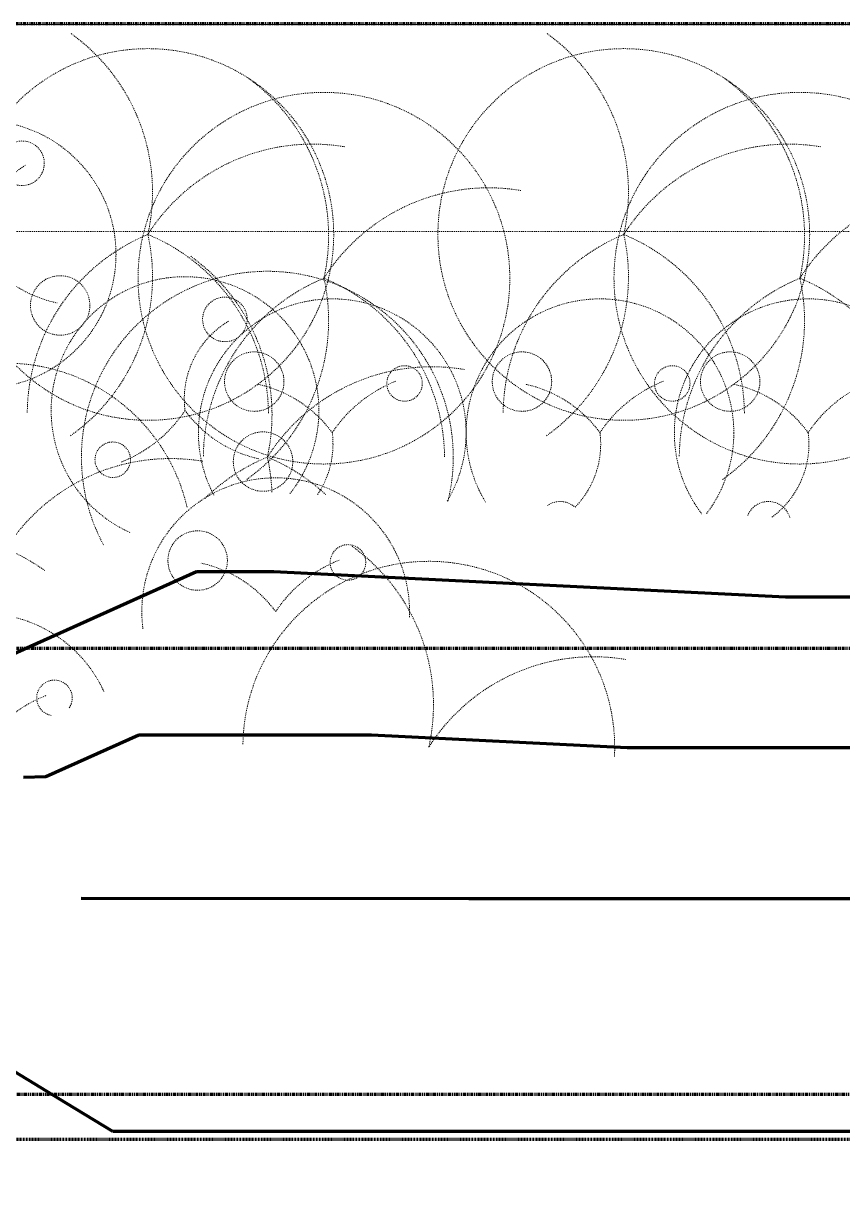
# Model space of a CAD drawing. Header units: inches. Extents: x -4294 to -464, y 9706 to 12475.
# Drawn here: x -3605.5 to -3495.4, y 12109.6 to 12268.7 of the extents above; entities that cross this region are included whole.
import ezdxf

# ---------------------------------------------------------------- set-up
doc = ezdxf.new("R2010")
doc.units = ezdxf.units.IN
doc.header["$MEASUREMENT"] = 0
for name, pattern in [('Aligning Line 1_8_', [0.25, 0.125, -0.125]), ('Dash', [0.25, 0.125, -0.125]), ('Dash 1_16_', [0.125, 0.0625, -0.0625]), ('Double Dash 3_8_', [1, 0.375, -0.125, 0.125, -0.125, 0.125, -0.125])]:
    doc.linetypes.add(name, pattern=pattern)
for name, color, linetype, lineweight in [('0-1', 7, 'Continuous', 5), ('0-4', 7, 'Continuous', 9), ('0-6', 147, 'Aligning Line 1_8_', 9), ('A-DETL-GENF-HDLN-1', 9, 'Dash', 9), ('C-PROP-LINE-1', 170, 'Double Dash 3_8_', 140), ('C-PROP-LINE-2', 91, 'Dash 1_16_', 140), ('C-TOPO', 7, 'Continuous', 9), ('C-TOPO-MAJR-1', 130, 'Continuous', 70), ('G-ANNO-SYMB-1', 147, 'Aligning Line 1_8_', 9)]:
    doc.layers.add(name, color=color, linetype=linetype, lineweight=lineweight)

# ---------------------------------------------------------------- blocks, each defined once
blk = doc.blocks.new('CTR - 1st Phase - Unit Layouts_rvt-1-FLOOR PLAN - 1ST FLOOR')
at = {"layer": 'G-ANNO-SYMB-1'}
blk.add_line((-1813.52, 12240.75), (-4009.53, 12240.75), dxfattribs=at)
blk = doc.blocks.new('fountain grass 26747 - fountain grass 26747-V97-FLOOR PLAN - 1ST FLOOR')
at = {"layer": 'A-DETL-GENF-HDLN-1'}
blk.add_circle((0, 0), 25, dxfattribs=at)
for centre, start, end in [((-25.61, 5.7), 347.4534, 54.5466), ((22.14, -14.08), 80.4534, 147.5466), ((10.02, -24.25), 112.4534, 179.5466), ((-25.61, -5.7), 305.4534, 12.5466), ((-10.02, -24.25), 0.4534, 67.5466)]:
    blk.add_arc(centre, 26.24, start, end, dxfattribs=at)
blk = doc.blocks.new('lupin 26755 - lupin 26755-V117-FLOOR PLAN - 1ST FLOOR')
at = {"layer": 'A-DETL-GENF-HDLN-1'}
for centre, radius in [((-10.49, 6.87), 4), ((9.72, 6.62), 2.39)]:
    blk.add_circle(centre, radius, dxfattribs=at)
for centre, radius, start, end in [((0, 0), 18, 360, 207.7671), ((-13.57, -9.88), 16.78, 36.0514, 77.9486), ((15.36, -10.23), 18.46, 111.6663, 146.3337), ((-12.13, -1.52), 12.23, 326.1972, 7.1395), ((0, 0), 18, 329.2248, 360)]:
    blk.add_arc(centre, radius, start, end, dxfattribs=at)
blk = doc.blocks.new('lupin 26755 - lupin 26755-V118-FLOOR PLAN - 1ST FLOOR')
at = {"layer": 'A-DETL-GENF-HDLN-1'}
for centre, radius in [((-10.49, 6.87), 4), ((9.72, 6.62), 2.39)]:
    blk.add_circle(centre, radius, dxfattribs=at)
for centre, radius, start, end in [((0, 0), 18, 360, 211.5793), ((-13.57, -9.88), 16.78, 36.0514, 77.9486), ((15.36, -10.23), 18.46, 111.6663, 146.3337), ((-12.13, -1.52), 12.23, 315.9167, 7.1395), ((0, 0), 18, 322.7586, 360), ((-5.36, -12.26), 3, 50.7976, 124.5126)]:
    blk.add_arc(centre, radius, start, end, dxfattribs=at)
blk = doc.blocks.new('lupin 26755 - lupin 26755-V119-FLOOR PLAN - 1ST FLOOR')
at = {"layer": 'A-DETL-GENF-HDLN-1'}
for centre, radius in [((-10.49, 6.87), 4), ((9.72, 6.62), 2.39)]:
    blk.add_circle(centre, radius, dxfattribs=at)
for centre, radius, start, end in [((0, 0), 18, 360, 217.2905), ((-13.57, -9.88), 16.78, 36.0514, 77.9486), ((15.36, -10.23), 18.46, 111.6663, 146.3337), ((-12.13, -1.52), 12.23, 306.3964, 7.1395), ((0, 0), 18, 316.7279, 360), ((-5.36, -12.26), 3, 16.8564, 157.7749)]:
    blk.add_arc(centre, radius, start, end, dxfattribs=at)
blk = doc.blocks.new('lupin 26755 - lupin 26755-V175-FLOOR PLAN - 1ST FLOOR')
at = {"layer": 'A-DETL-GENF-HDLN-1'}
for centre, radius in [((-10.49, 6.87), 4), ((9.72, 6.62), 2.39), ((-5.36, -12.26), 3)]:
    blk.add_circle(centre, radius, dxfattribs=at)
for centre, radius, start, end in [((0, 0), 18, 360, 66.0987), ((0, 0), 18, 141.6425, 360), ((-13.57, -9.88), 16.78, 36.0514, 77.9486), ((15.36, -10.23), 18.46, 111.6663, 146.3337), ((-12.13, -1.52), 12.23, 300.9755, 7.1395)]:
    blk.add_arc(centre, radius, start, end, dxfattribs=at)
blk = doc.blocks.new('lupin 26755 - lupin 26755-1276655-FLOOR PLAN - 1ST FLOOR')
at = {"layer": 'A-DETL-GENF-HDLN-1'}
for centre, radius in [((0, 0), 18), ((-10.49, 6.87), 4), ((9.72, 6.62), 2.39), ((-5.36, -12.26), 3)]:
    blk.add_circle(centre, radius, dxfattribs=at)
for centre, radius, start, end in [((-13.57, -9.88), 16.78, 36.0514, 77.9486), ((15.36, -10.23), 18.46, 111.6663, 146.3337), ((-12.13, -1.52), 12.23, 300.9755, 7.1395)]:
    blk.add_arc(centre, radius, start, end, dxfattribs=at)
blk = doc.blocks.new('fountain grass 26747 - fountain grass 26747-V178-FLOOR PLAN - 1ST FLOOR')
at = {"layer": 'A-DETL-GENF-HDLN-1'}
for centre, radius, start, end in [((-25.61, 5.7), 26.24, 347.4534, 54.5466), ((0, 0), 25, 360, 179.2113), ((22.14, -14.08), 26.24, 80.4534, 147.5466), ((0, 0), 25, 357.1286, 360)]:
    blk.add_arc(centre, radius, start, end, dxfattribs=at)
blk = doc.blocks.new('fountain grass 26747 - fountain grass 26747-V180-FLOOR PLAN - 1ST FLOOR')
at = {"layer": 'A-DETL-GENF-HDLN-1'}
for centre, radius, start, end in [((-25.61, 5.7), 26.24, 347.4534, 54.5466), ((0, 0), 25, 12.9993, 194.5139), ((22.14, -14.08), 26.24, 80.4534, 147.5466), ((10.02, -24.25), 26.24, 112.4534, 136.4469), ((-25.61, -5.7), 26.24, 1.4181, 12.5466), ((-10.02, -24.25), 26.24, 54.4342, 67.5466)]:
    blk.add_arc(centre, radius, start, end, dxfattribs=at)
blk = doc.blocks.new('lupin 26755 - lupin 26755-V181-FLOOR PLAN - 1ST FLOOR')
at = {"layer": 'A-DETL-GENF-HDLN-1'}
for centre, radius in [((-10.49, 6.87), 4), ((9.72, 6.62), 2.39)]:
    blk.add_circle(centre, radius, dxfattribs=at)
for centre, radius, start, end in [((0, 0), 18, 360, 187.5365), ((-13.57, -9.88), 16.78, 36.0514, 77.9486), ((15.36, -10.23), 18.46, 111.6663, 146.3337), ((0, 0), 18, 357.6485, 360)]:
    blk.add_arc(centre, radius, start, end, dxfattribs=at)
blk = doc.blocks.new('lupin 26755 - lupin 26755-V182-FLOOR PLAN - 1ST FLOOR')
at = {"layer": 'A-DETL-GENF-HDLN-1'}
for centre, radius, start, end in [((0, 0), 18, 24.5868, 110.3595), ((0, 0), 18, 115.6506, 191.5291), ((-10.49, 6.87), 4, 46.1673, 314.6026), ((9.72, 6.62), 2.39, 341, 261.6447), ((-13.57, -9.88), 16.78, 69.6635, 77.9486), ((15.36, -10.23), 18.46, 111.6663, 134.1972), ((-13.57, -9.88), 16.78, 36.0514, 64.0409), ((9.72, 6.62), 2.39, 326.5801, 341)]:
    blk.add_arc(centre, radius, start, end, dxfattribs=at)
blk = doc.blocks.new('fountain grass 26747 - fountain grass 26747-V184-FLOOR PLAN - 1ST FLOOR')
at = {"layer": 'A-DETL-GENF-HDLN-1'}
for centre, radius, start, end in [((-25.61, 5.7), 26.24, 347.4534, 54.5466), ((0, 0), 25, 360, 208.1061), ((22.14, -14.08), 26.24, 80.4534, 147.5466), ((10.02, -24.25), 26.24, 112.4534, 134.568), ((-25.61, -5.7), 26.24, 2.1389, 12.5466), ((-10.02, -24.25), 26.24, 47.0482, 67.5466), ((0, 0), 25, 346.3457, 360)]:
    blk.add_arc(centre, radius, start, end, dxfattribs=at)
blk = doc.blocks.new('CTR  - Topography_rvt-1-FLOOR PLAN - 1ST FLOOR')
at = {"layer": 'C-TOPO'}
for p in [(-3617.12, 12268.59), (-3617.12, 12268.59), (-3448.22, 12268.59), (-3448.22, 12268.59)]:
    blk.add_line(p, (-3506.63, 12268.59), dxfattribs=at)
at = {"layer": 'C-TOPO-MAJR-1'}
for p, q in [((-3582.31, 12194.98), (-3571.89, 12194.98)), ((-3590.06, 12173.01), (-3558.78, 12173.01))]:
    blk.add_line(p, q, dxfattribs=at)
at = {"layer": 'C-TOPO-MAJR-1', "flags": 128}
for points in [[(-3613.26, 12183.64), (-3607.29, 12183.76), (-3582.31, 12194.98)], [(-3571.89, 12194.98), (-3503.09, 12191.61), (-3478.43, 12191.61), (-3415.15, 12187.49), (-3342.73, 12188.29)], [(-3605.54, 12167.34), (-3602.55, 12167.4), (-3590.06, 12173.01)], [(-3558.78, 12173.01), (-3524.39, 12171.32), (-3450.41, 12171.32)], [(-3597.81, 12151.04), (-3545.68, 12151.03), (-3422.39, 12151.03)], [(-3593.53, 12119.66), (-3599.84, 12123.5), (-3617.12, 12134.01)], [(-3452.02, 12088.69), (-3488.28, 12119.65), (-3555.37, 12119.65), (-3583.74, 12119.66), (-3590.62, 12119.66), (-3593.53, 12119.66)]]:
    blk.add_lwpolyline(points, dxfattribs=at)
at = {"layer": '0-4'}
for name, p in [('fountain grass 26747 - fountain grass 26747-V97-FLOOR PLAN - 1ST FLOOR', (-3588.84, 12240.33)), ('fountain grass 26747 - fountain grass 26747-V97-FLOOR PLAN - 1ST FLOOR', (-3524.84, 12240.33)), ('fountain grass 26747 - fountain grass 26747-V97-FLOOR PLAN - 1ST FLOOR', (-3565.16, 12234.45)), ('fountain grass 26747 - fountain grass 26747-V97-FLOOR PLAN - 1ST FLOOR', (-3501.16, 12234.45)), ('fountain grass 26747 - fountain grass 26747-V184-FLOOR PLAN - 1ST FLOOR', (-3572.77, 12210.38)), ('lupin 26755 - lupin 26755-V117-FLOOR PLAN - 1ST FLOOR', (-3564.04, 12213.67)), ('lupin 26755 - lupin 26755-V118-FLOOR PLAN - 1ST FLOOR', (-3528.04, 12213.67)), ('lupin 26755 - lupin 26755-V119-FLOOR PLAN - 1ST FLOOR', (-3500.04, 12213.67)), ('fountain grass 26747 - fountain grass 26747-V180-FLOOR PLAN - 1ST FLOOR', (-3607.93, 12198.03)), ('lupin 26755 - lupin 26755-V181-FLOOR PLAN - 1ST FLOOR', (-3571.65, 12189.6)), ('fountain grass 26747 - fountain grass 26747-V178-FLOOR PLAN - 1ST FLOOR', (-3551.06, 12171.37)), ('lupin 26755 - lupin 26755-V182-FLOOR PLAN - 1ST FLOOR', (-3611.12, 12171.37))]:
    blk.add_blockref(name, p, dxfattribs=at)
at = {"layer": '0-4', "rotation": 180}
for name, p in [('lupin 26755 - lupin 26755-1276655-FLOOR PLAN - 1ST FLOOR', (-3611.12, 12237.65)), ('lupin 26755 - lupin 26755-V175-FLOOR PLAN - 1ST FLOOR', (-3583.84, 12216.65))]:
    blk.add_blockref(name, p, dxfattribs=at)
blk = doc.blocks.new('Family - ___-1878357-FLOOR PLAN - 1ST FLOOR')
at = {"layer": 'C-PROP-LINE-1'}
for p, q in [((-3989.61, 12268.69), (-629.56, 12268.69)), ((-3929.52, 12184.69), (-712.51, 12184.69)), ((-3869.45, 12124.69), (-747.76, 12124.69))]:
    blk.add_line(p, q, dxfattribs=at)
blk = doc.blocks.new('CTR - 1st Phase - Shell_rvt-1-FLOOR PLAN - 1ST FLOOR')
at = {"layer": '0-6'}
blk.add_blockref('Family - ___-1878357-FLOOR PLAN - 1ST FLOOR', (0, 0), dxfattribs=at)
blk = doc.blocks.new('Family - ___-1870007-FLOOR PLAN - 1ST FLOOR')
at = {"layer": 'C-PROP-LINE-2'}
blk.add_line((-2637.92, 12118.59), (-3860.72, 12118.59), dxfattribs=at)

msp = doc.modelspace()

# ---------------------------------------------------------------- block references
at = {"layer": '0-1'}
for name in ['CTR - 1st Phase - Shell_rvt-1-FLOOR PLAN - 1ST FLOOR', 'CTR  - Topography_rvt-1-FLOOR PLAN - 1ST FLOOR', 'CTR - 1st Phase - Unit Layouts_rvt-1-FLOOR PLAN - 1ST FLOOR']:
    msp.add_blockref(name, (0, 0), dxfattribs=at)
at = {"layer": 'C-PROP-LINE-2'}
msp.add_blockref('Family - ___-1870007-FLOOR PLAN - 1ST FLOOR', (0, 0), dxfattribs=at)

doc.saveas('drawing.dxf')
